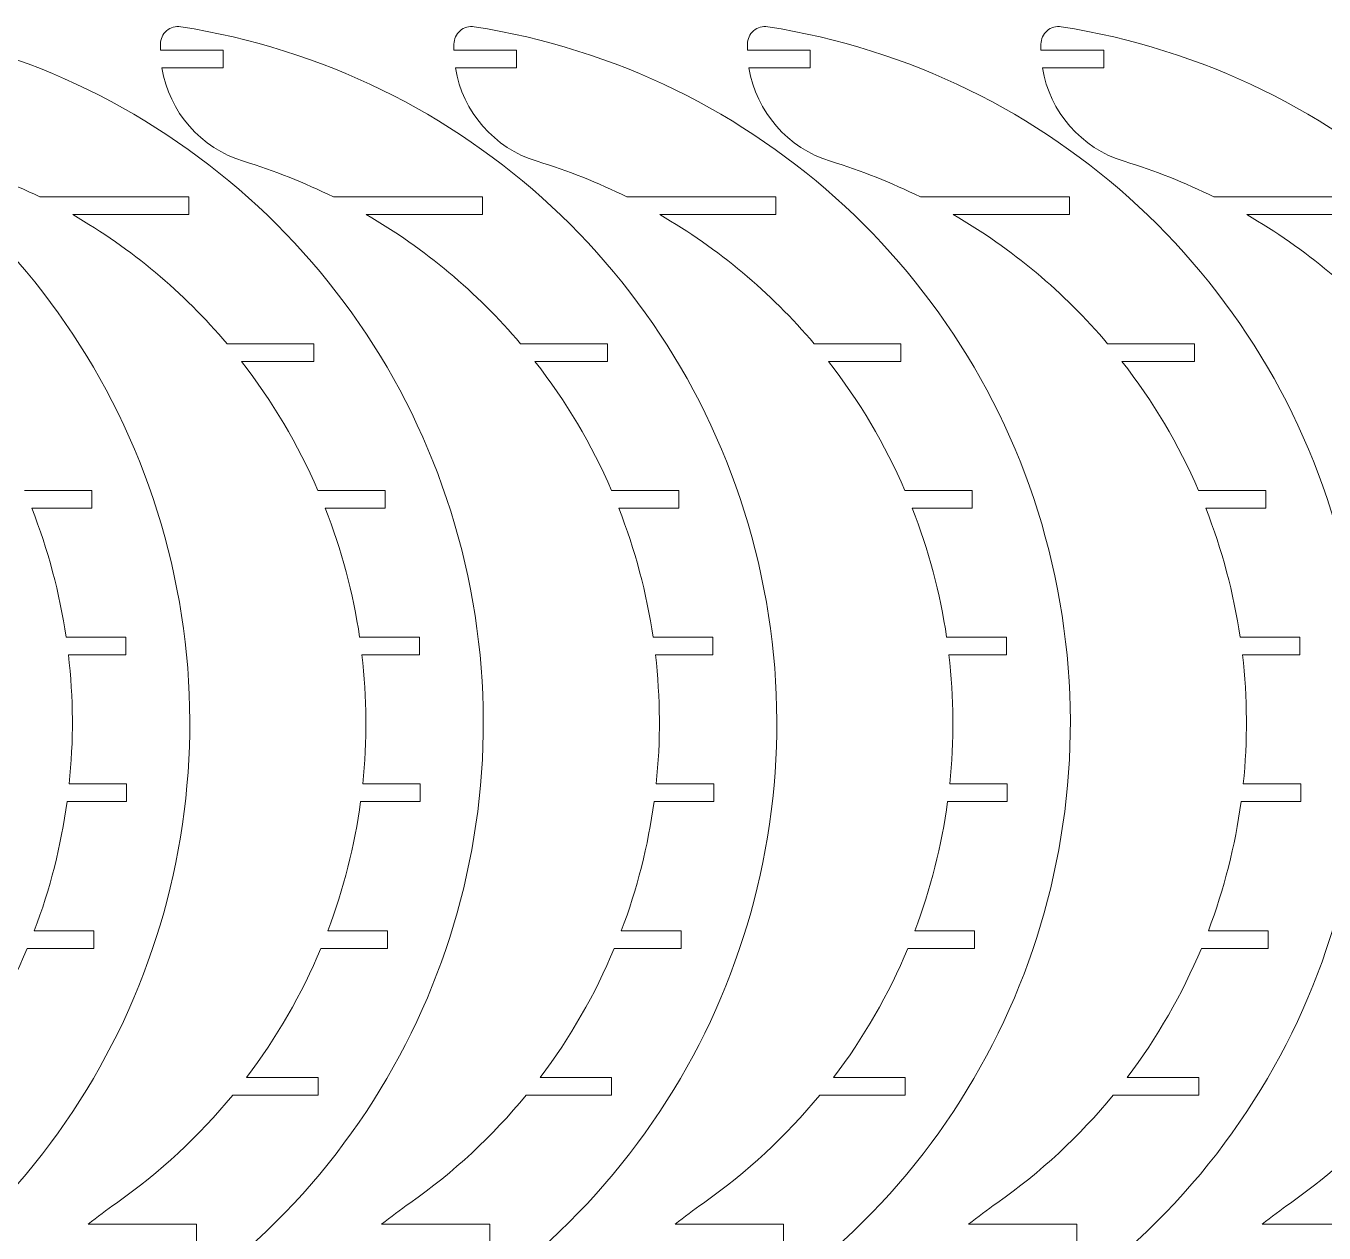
# Model space of a CAD drawing. Header units: millimetres. Extents: x -5830 to -1938, y -580 to 2011.
# Drawn here: x -2599 to -2377.9, y 1805.1 to 2010.7 of the extents above; entities that cross this region are included whole.
import ezdxf

# ---------------------------------------------------------------- set-up
doc = ezdxf.new("R2010")
doc.units = ezdxf.units.MM
doc.header["$MEASUREMENT"] = 0
doc.layers.add('layer 1', color=7, linetype='Continuous')

msp = doc.modelspace()

# ---------------------------------------------------------------- linework, layer by layer
at = {"layer": 'layer 1', "lineweight": 9}
for points in [[(-2622.1389, 1793.802), (-2582.1017, 1821.9402), (-2563.1616, 1871.5712), (-2574.2736, 1919.2289), (-2574.2736, 1919.2289), (-2585.3856, 1966.8867), (-2624.3234, 2003.0228), (-2672.6768, 2010.5516)], [(-2622.1389, 1793.802), (-2582.1017, 1821.9402), (-2563.1616, 1871.5712), (-2574.2736, 1919.2289), (-2574.2736, 1919.2289), (-2585.3856, 1966.8867), (-2624.3234, 2003.0228), (-2672.6768, 2010.5516)], [(-2572.1389, 1793.802), (-2532.1017, 1821.9402), (-2513.1616, 1871.5712), (-2524.2736, 1919.2289), (-2524.2736, 1919.2289), (-2535.3856, 1966.8867), (-2574.3234, 2003.0228), (-2622.6768, 2010.5516)], [(-2572.1389, 1793.802), (-2532.1017, 1821.9402), (-2513.1616, 1871.5712), (-2524.2736, 1919.2289), (-2524.2736, 1919.2289), (-2535.3856, 1966.8867), (-2574.3234, 2003.0228), (-2622.6768, 2010.5516)], [(-2572.6774, 2010.5517), (-2573.5432, 2010.6865), (-2574.4247, 2010.4361), (-2575.0903, 2009.8661), (-2575.0903, 2009.8661), (-2575.7558, 2009.2962), (-2576.1389, 2008.4637), (-2576.1389, 2007.5875)], [(-2572.6774, 2010.5517), (-2573.5432, 2010.6865), (-2574.4247, 2010.4361), (-2575.0903, 2009.8661), (-2575.0903, 2009.8661), (-2575.7558, 2009.2962), (-2576.1389, 2008.4637), (-2576.1389, 2007.5875)], [(-2522.1389, 1793.802), (-2482.1017, 1821.9402), (-2463.1616, 1871.5712), (-2474.2736, 1919.2289), (-2474.2736, 1919.2289), (-2485.3856, 1966.8867), (-2524.3234, 2003.0228), (-2572.6768, 2010.5516)], [(-2522.1389, 1793.802), (-2482.1017, 1821.9402), (-2463.1616, 1871.5712), (-2474.2736, 1919.2289), (-2474.2736, 1919.2289), (-2485.3856, 1966.8867), (-2524.3234, 2003.0228), (-2572.6768, 2010.5516)], [(-2522.6774, 2010.5517), (-2523.5432, 2010.6865), (-2524.4247, 2010.4361), (-2525.0903, 2009.8661), (-2525.0903, 2009.8661), (-2525.7558, 2009.2962), (-2526.1389, 2008.4637), (-2526.1389, 2007.5875)], [(-2522.6774, 2010.5517), (-2523.5432, 2010.6865), (-2524.4247, 2010.4361), (-2525.0903, 2009.8661), (-2525.0903, 2009.8661), (-2525.7558, 2009.2962), (-2526.1389, 2008.4637), (-2526.1389, 2007.5875)], [(-2472.1389, 1793.802), (-2432.1016, 1821.9402), (-2413.1615, 1871.5712), (-2424.2735, 1919.2289), (-2424.2735, 1919.2289), (-2435.3855, 1966.8867), (-2474.3234, 2003.0228), (-2522.6768, 2010.5516)], [(-2472.1389, 1793.802), (-2432.1016, 1821.9402), (-2413.1615, 1871.5712), (-2424.2735, 1919.2289), (-2424.2735, 1919.2289), (-2435.3855, 1966.8867), (-2474.3234, 2003.0228), (-2522.6768, 2010.5516)], [(-2472.6774, 2010.5517), (-2473.5432, 2010.6865), (-2474.4247, 2010.4361), (-2475.0903, 2009.8661), (-2475.0903, 2009.8661), (-2475.7558, 2009.2962), (-2476.1389, 2008.4637), (-2476.1389, 2007.5875)], [(-2472.6774, 2010.5517), (-2473.5432, 2010.6865), (-2474.4247, 2010.4361), (-2475.0903, 2009.8661), (-2475.0903, 2009.8661), (-2475.7558, 2009.2962), (-2476.1389, 2008.4637), (-2476.1389, 2007.5875)], [(-2422.1388, 1793.802), (-2382.1016, 1821.9402), (-2363.1615, 1871.5712), (-2374.2735, 1919.2289), (-2374.2735, 1919.2289), (-2385.3855, 1966.8867), (-2424.3233, 2003.0228), (-2472.6768, 2010.5516)], [(-2422.1388, 1793.802), (-2382.1016, 1821.9402), (-2363.1615, 1871.5712), (-2374.2735, 1919.2289), (-2374.2735, 1919.2289), (-2385.3855, 1966.8867), (-2424.3233, 2003.0228), (-2472.6768, 2010.5516)], [(-2422.6773, 2010.5517), (-2423.5431, 2010.6865), (-2424.4246, 2010.4361), (-2425.0902, 2009.8661), (-2425.0902, 2009.8661), (-2425.7557, 2009.2962), (-2426.1388, 2008.4637), (-2426.1388, 2007.5875)], [(-2422.6773, 2010.5517), (-2423.5431, 2010.6865), (-2424.4246, 2010.4361), (-2425.0902, 2009.8661), (-2425.0902, 2009.8661), (-2425.7557, 2009.2962), (-2426.1388, 2008.4637), (-2426.1388, 2007.5875)], [(-2372.1388, 1793.802), (-2332.1016, 1821.9402), (-2313.1615, 1871.5712), (-2324.2735, 1919.2289), (-2324.2735, 1919.2289), (-2335.3855, 1966.8867), (-2374.3233, 2003.0228), (-2422.6767, 2010.5516)], [(-2372.1388, 1793.802), (-2332.1016, 1821.9402), (-2313.1615, 1871.5712), (-2324.2735, 1919.2289), (-2324.2735, 1919.2289), (-2335.3855, 1966.8867), (-2374.3233, 2003.0228), (-2422.6767, 2010.5516)]]:
    msp.add_open_spline(points, degree=3, knots=[0, 0, 0, 0, 0.33333333, 0.33333333, 0.33333333, 0.33333333, 1, 1, 1, 1], dxfattribs=at)
for points in [[(-2576.1389, 2006.7628), (-2576.1389, 2006.7628), (-2576.1389, 2007.5875), (-2576.1389, 2007.5875)], [(-2576.1389, 2006.7628), (-2576.1389, 2006.7628), (-2576.1389, 2007.5875), (-2576.1389, 2007.5875)], [(-2576.1389, 2006.7628), (-2576.1389, 2006.6924), (-2576.1386, 2006.6221), (-2576.1378, 2006.5517)], [(-2576.1389, 2006.7628), (-2576.1389, 2006.6924), (-2576.1386, 2006.6221), (-2576.1378, 2006.5517)], [(-2565.4542, 2006.5517), (-2565.4542, 2006.5517), (-2576.1378, 2006.5517), (-2576.1378, 2006.5517)], [(-2565.4542, 2006.5517), (-2565.4542, 2006.5517), (-2576.1378, 2006.5517), (-2576.1378, 2006.5517)], [(-2565.4542, 2006.5517), (-2565.4542, 2006.5517), (-2565.4542, 2003.5517), (-2565.4542, 2003.5517)], [(-2565.4542, 2006.5517), (-2565.4542, 2006.5517), (-2565.4542, 2003.5517), (-2565.4542, 2003.5517)], [(-2526.1389, 2006.7628), (-2526.1389, 2006.7628), (-2526.1389, 2007.5875), (-2526.1389, 2007.5875)], [(-2526.1389, 2006.7628), (-2526.1389, 2006.7628), (-2526.1389, 2007.5875), (-2526.1389, 2007.5875)], [(-2526.1389, 2006.7628), (-2526.1389, 2006.6924), (-2526.1386, 2006.6221), (-2526.1378, 2006.5517)], [(-2526.1389, 2006.7628), (-2526.1389, 2006.6924), (-2526.1386, 2006.6221), (-2526.1378, 2006.5517)], [(-2515.4542, 2006.5517), (-2515.4542, 2006.5517), (-2526.1378, 2006.5517), (-2526.1378, 2006.5517)], [(-2515.4542, 2006.5517), (-2515.4542, 2006.5517), (-2526.1378, 2006.5517), (-2526.1378, 2006.5517)], [(-2515.4542, 2006.5517), (-2515.4542, 2006.5517), (-2515.4542, 2003.5517), (-2515.4542, 2003.5517)], [(-2515.4542, 2006.5517), (-2515.4542, 2006.5517), (-2515.4542, 2003.5517), (-2515.4542, 2003.5517)], [(-2476.1389, 2006.7628), (-2476.1389, 2006.7628), (-2476.1389, 2007.5875), (-2476.1389, 2007.5875)], [(-2476.1389, 2006.7628), (-2476.1389, 2006.7628), (-2476.1389, 2007.5875), (-2476.1389, 2007.5875)], [(-2476.1389, 2006.7628), (-2476.1389, 2006.6924), (-2476.1386, 2006.6221), (-2476.1378, 2006.5517)], [(-2476.1389, 2006.7628), (-2476.1389, 2006.6924), (-2476.1386, 2006.6221), (-2476.1378, 2006.5517)], [(-2465.4542, 2006.5517), (-2465.4542, 2006.5517), (-2476.1378, 2006.5517), (-2476.1378, 2006.5517)], [(-2465.4542, 2006.5517), (-2465.4542, 2006.5517), (-2476.1378, 2006.5517), (-2476.1378, 2006.5517)], [(-2465.4542, 2006.5517), (-2465.4542, 2006.5517), (-2465.4542, 2003.5517), (-2465.4542, 2003.5517)], [(-2465.4542, 2006.5517), (-2465.4542, 2006.5517), (-2465.4542, 2003.5517), (-2465.4542, 2003.5517)], [(-2426.1388, 2006.7628), (-2426.1388, 2006.7628), (-2426.1388, 2007.5875), (-2426.1388, 2007.5875)], [(-2426.1388, 2006.7628), (-2426.1388, 2006.7628), (-2426.1388, 2007.5875), (-2426.1388, 2007.5875)], [(-2426.1388, 2006.7628), (-2426.1388, 2006.6924), (-2426.1385, 2006.6221), (-2426.1377, 2006.5517)], [(-2426.1388, 2006.7628), (-2426.1388, 2006.6924), (-2426.1385, 2006.6221), (-2426.1377, 2006.5517)], [(-2415.4541, 2006.5517), (-2415.4541, 2006.5517), (-2426.1377, 2006.5517), (-2426.1377, 2006.5517)], [(-2415.4541, 2006.5517), (-2415.4541, 2006.5517), (-2426.1377, 2006.5517), (-2426.1377, 2006.5517)], [(-2415.4541, 2006.5517), (-2415.4541, 2006.5517), (-2415.4541, 2003.5517), (-2415.4541, 2003.5517)], [(-2415.4541, 2006.5517), (-2415.4541, 2006.5517), (-2415.4541, 2003.5517), (-2415.4541, 2003.5517)], [(-2575.8795, 2003.5517), (-2574.6558, 1996.0288), (-2569.2627, 1989.8554), (-2561.9723, 1987.6324)], [(-2565.4542, 2003.5517), (-2565.4542, 2003.5517), (-2575.8795, 2003.5517), (-2575.8795, 2003.5517)], [(-2575.8795, 2003.5517), (-2574.6558, 1996.0288), (-2569.2627, 1989.8554), (-2561.9723, 1987.6324)], [(-2565.4542, 2003.5517), (-2565.4542, 2003.5517), (-2575.8795, 2003.5517), (-2575.8795, 2003.5517)], [(-2525.8795, 2003.5517), (-2524.6558, 1996.0288), (-2519.2627, 1989.8554), (-2511.9723, 1987.6324)], [(-2515.4542, 2003.5517), (-2515.4542, 2003.5517), (-2525.8795, 2003.5517), (-2525.8795, 2003.5517)], [(-2525.8795, 2003.5517), (-2524.6558, 1996.0288), (-2519.2627, 1989.8554), (-2511.9723, 1987.6324)], [(-2515.4542, 2003.5517), (-2515.4542, 2003.5517), (-2525.8795, 2003.5517), (-2525.8795, 2003.5517)], [(-2475.8795, 2003.5517), (-2474.6558, 1996.0288), (-2469.2627, 1989.8554), (-2461.9722, 1987.6324)], [(-2465.4542, 2003.5517), (-2465.4542, 2003.5517), (-2475.8795, 2003.5517), (-2475.8795, 2003.5517)], [(-2475.8795, 2003.5517), (-2474.6558, 1996.0288), (-2469.2627, 1989.8554), (-2461.9722, 1987.6324)], [(-2465.4542, 2003.5517), (-2465.4542, 2003.5517), (-2475.8795, 2003.5517), (-2475.8795, 2003.5517)], [(-2425.8794, 2003.5517), (-2424.6557, 1996.0288), (-2419.2626, 1989.8554), (-2411.9722, 1987.6324)], [(-2415.4541, 2003.5517), (-2415.4541, 2003.5517), (-2425.8794, 2003.5517), (-2425.8794, 2003.5517)], [(-2425.8794, 2003.5517), (-2424.6557, 1996.0288), (-2419.2626, 1989.8554), (-2411.9722, 1987.6324)], [(-2415.4541, 2003.5517), (-2415.4541, 2003.5517), (-2425.8794, 2003.5517), (-2425.8794, 2003.5517)], [(-2596.6758, 1981.5517), (-2601.5989, 1983.9955), (-2606.715, 1986.0293), (-2611.9723, 1987.6324)], [(-2596.6758, 1981.5517), (-2601.5989, 1983.9955), (-2606.715, 1986.0293), (-2611.9723, 1987.6324)], [(-2546.6758, 1981.5517), (-2551.5989, 1983.9955), (-2556.715, 1986.0293), (-2561.9723, 1987.6324)], [(-2546.6758, 1981.5517), (-2551.5989, 1983.9955), (-2556.715, 1986.0293), (-2561.9723, 1987.6324)], [(-2496.6758, 1981.5517), (-2501.5989, 1983.9955), (-2506.715, 1986.0293), (-2511.9723, 1987.6324)], [(-2496.6758, 1981.5517), (-2501.5989, 1983.9955), (-2506.715, 1986.0293), (-2511.9723, 1987.6324)], [(-2446.6757, 1981.5517), (-2451.5988, 1983.9955), (-2456.7149, 1986.0293), (-2461.9722, 1987.6324)], [(-2446.6757, 1981.5517), (-2451.5988, 1983.9955), (-2456.7149, 1986.0293), (-2461.9722, 1987.6324)], [(-2396.6757, 1981.5517), (-2401.5988, 1983.9955), (-2406.7149, 1986.0293), (-2411.9722, 1987.6324)], [(-2396.6757, 1981.5517), (-2401.5988, 1983.9955), (-2406.7149, 1986.0293), (-2411.9722, 1987.6324)], [(-2571.283, 1981.5517), (-2571.283, 1981.5517), (-2596.6758, 1981.5517), (-2596.6758, 1981.5517)], [(-2571.283, 1981.5517), (-2571.283, 1981.5517), (-2596.6758, 1981.5517), (-2596.6758, 1981.5517)], [(-2571.283, 1981.5517), (-2571.283, 1981.5517), (-2571.283, 1978.5517), (-2571.283, 1978.5517)], [(-2571.283, 1981.5517), (-2571.283, 1981.5517), (-2571.283, 1978.5517), (-2571.283, 1978.5517)], [(-2521.283, 1981.5517), (-2521.283, 1981.5517), (-2546.6758, 1981.5517), (-2546.6758, 1981.5517)], [(-2521.283, 1981.5517), (-2521.283, 1981.5517), (-2546.6758, 1981.5517), (-2546.6758, 1981.5517)], [(-2521.283, 1981.5517), (-2521.283, 1981.5517), (-2521.283, 1978.5517), (-2521.283, 1978.5517)], [(-2521.283, 1981.5517), (-2521.283, 1981.5517), (-2521.283, 1978.5517), (-2521.283, 1978.5517)], [(-2471.283, 1981.5517), (-2471.283, 1981.5517), (-2496.6758, 1981.5517), (-2496.6758, 1981.5517)], [(-2471.283, 1981.5517), (-2471.283, 1981.5517), (-2496.6758, 1981.5517), (-2496.6758, 1981.5517)], [(-2471.283, 1981.5517), (-2471.283, 1981.5517), (-2471.283, 1978.5517), (-2471.283, 1978.5517)], [(-2471.283, 1981.5517), (-2471.283, 1981.5517), (-2471.283, 1978.5517), (-2471.283, 1978.5517)], [(-2421.2829, 1981.5517), (-2421.2829, 1981.5517), (-2446.6757, 1981.5517), (-2446.6757, 1981.5517)], [(-2421.2829, 1981.5517), (-2421.2829, 1981.5517), (-2446.6757, 1981.5517), (-2446.6757, 1981.5517)], [(-2421.2829, 1981.5517), (-2421.2829, 1981.5517), (-2421.2829, 1978.5517), (-2421.2829, 1978.5517)], [(-2421.2829, 1981.5517), (-2421.2829, 1981.5517), (-2421.2829, 1978.5517), (-2421.2829, 1978.5517)], [(-2371.2829, 1981.5517), (-2371.2829, 1981.5517), (-2396.6757, 1981.5517), (-2396.6757, 1981.5517)], [(-2371.2829, 1981.5517), (-2371.2829, 1981.5517), (-2396.6757, 1981.5517), (-2396.6757, 1981.5517)], [(-2564.781, 1956.5517), (-2572.2169, 1965.3449), (-2581.1157, 1972.7877), (-2591.085, 1978.5517)], [(-2571.283, 1978.5517), (-2571.283, 1978.5517), (-2591.085, 1978.5517), (-2591.085, 1978.5517)], [(-2564.781, 1956.5517), (-2572.2169, 1965.3449), (-2581.1157, 1972.7877), (-2591.085, 1978.5517)], [(-2571.283, 1978.5517), (-2571.283, 1978.5517), (-2591.085, 1978.5517), (-2591.085, 1978.5517)], [(-2514.781, 1956.5517), (-2522.2169, 1965.3449), (-2531.1157, 1972.7877), (-2541.085, 1978.5517)], [(-2521.283, 1978.5517), (-2521.283, 1978.5517), (-2541.085, 1978.5517), (-2541.085, 1978.5517)], [(-2514.781, 1956.5517), (-2522.2169, 1965.3449), (-2531.1157, 1972.7877), (-2541.085, 1978.5517)], [(-2521.283, 1978.5517), (-2521.283, 1978.5517), (-2541.085, 1978.5517), (-2541.085, 1978.5517)], [(-2464.781, 1956.5517), (-2472.2169, 1965.3449), (-2481.1157, 1972.7877), (-2491.085, 1978.5517)], [(-2471.283, 1978.5517), (-2471.283, 1978.5517), (-2491.085, 1978.5517), (-2491.085, 1978.5517)], [(-2464.781, 1956.5517), (-2472.2169, 1965.3449), (-2481.1157, 1972.7877), (-2491.085, 1978.5517)], [(-2471.283, 1978.5517), (-2471.283, 1978.5517), (-2491.085, 1978.5517), (-2491.085, 1978.5517)], [(-2414.7809, 1956.5517), (-2422.2168, 1965.3449), (-2431.1156, 1972.7877), (-2441.0849, 1978.5517)], [(-2421.2829, 1978.5517), (-2421.2829, 1978.5517), (-2441.0849, 1978.5517), (-2441.0849, 1978.5517)], [(-2414.7809, 1956.5517), (-2422.2168, 1965.3449), (-2431.1156, 1972.7877), (-2441.0849, 1978.5517)], [(-2421.2829, 1978.5517), (-2421.2829, 1978.5517), (-2441.0849, 1978.5517), (-2441.0849, 1978.5517)], [(-2364.7809, 1956.5517), (-2372.2168, 1965.3449), (-2381.1156, 1972.7877), (-2391.0849, 1978.5517)], [(-2371.2829, 1978.5517), (-2371.2829, 1978.5517), (-2391.0849, 1978.5517), (-2391.0849, 1978.5517)], [(-2364.7809, 1956.5517), (-2372.2168, 1965.3449), (-2381.1156, 1972.7877), (-2391.0849, 1978.5517)], [(-2371.2829, 1978.5517), (-2371.2829, 1978.5517), (-2391.0849, 1978.5517), (-2391.0849, 1978.5517)], [(-2549.9928, 1956.5517), (-2549.9928, 1956.5517), (-2564.781, 1956.5517), (-2564.781, 1956.5517)], [(-2549.9928, 1956.5517), (-2549.9928, 1956.5517), (-2564.781, 1956.5517), (-2564.781, 1956.5517)], [(-2549.9928, 1956.5517), (-2549.9928, 1956.5517), (-2549.9928, 1953.5517), (-2549.9928, 1953.5517)], [(-2549.9928, 1956.5517), (-2549.9928, 1956.5517), (-2549.9928, 1953.5517), (-2549.9928, 1953.5517)], [(-2499.9928, 1956.5517), (-2499.9928, 1956.5517), (-2514.781, 1956.5517), (-2514.781, 1956.5517)], [(-2499.9928, 1956.5517), (-2499.9928, 1956.5517), (-2514.781, 1956.5517), (-2514.781, 1956.5517)], [(-2499.9928, 1956.5517), (-2499.9928, 1956.5517), (-2499.9928, 1953.5517), (-2499.9928, 1953.5517)], [(-2499.9928, 1956.5517), (-2499.9928, 1956.5517), (-2499.9928, 1953.5517), (-2499.9928, 1953.5517)], [(-2449.9927, 1956.5517), (-2449.9927, 1956.5517), (-2464.781, 1956.5517), (-2464.781, 1956.5517)], [(-2449.9927, 1956.5517), (-2449.9927, 1956.5517), (-2464.781, 1956.5517), (-2464.781, 1956.5517)], [(-2449.9927, 1956.5517), (-2449.9927, 1956.5517), (-2449.9927, 1953.5517), (-2449.9927, 1953.5517)], [(-2449.9927, 1956.5517), (-2449.9927, 1956.5517), (-2449.9927, 1953.5517), (-2449.9927, 1953.5517)], [(-2399.9927, 1956.5517), (-2399.9927, 1956.5517), (-2414.7809, 1956.5517), (-2414.7809, 1956.5517)], [(-2399.9927, 1956.5517), (-2399.9927, 1956.5517), (-2414.7809, 1956.5517), (-2414.7809, 1956.5517)], [(-2399.9927, 1956.5517), (-2399.9927, 1956.5517), (-2399.9927, 1953.5517), (-2399.9927, 1953.5517)], [(-2399.9927, 1956.5517), (-2399.9927, 1956.5517), (-2399.9927, 1953.5517), (-2399.9927, 1953.5517)], [(-2549.3016, 1931.5517), (-2552.6888, 1939.413), (-2557.0715, 1946.8068), (-2562.342, 1953.5517)], [(-2549.9928, 1953.5517), (-2549.9928, 1953.5517), (-2562.342, 1953.5517), (-2562.342, 1953.5517)], [(-2549.3016, 1931.5517), (-2552.6888, 1939.413), (-2557.0715, 1946.8068), (-2562.342, 1953.5517)], [(-2549.9928, 1953.5517), (-2549.9928, 1953.5517), (-2562.342, 1953.5517), (-2562.342, 1953.5517)], [(-2499.3016, 1931.5517), (-2502.6888, 1939.413), (-2507.0715, 1946.8068), (-2512.342, 1953.5517)], [(-2499.9928, 1953.5517), (-2499.9928, 1953.5517), (-2512.342, 1953.5517), (-2512.342, 1953.5517)], [(-2499.3016, 1931.5517), (-2502.6888, 1939.413), (-2507.0715, 1946.8068), (-2512.342, 1953.5517)], [(-2499.9928, 1953.5517), (-2499.9928, 1953.5517), (-2512.342, 1953.5517), (-2512.342, 1953.5517)], [(-2449.3015, 1931.5517), (-2452.6887, 1939.413), (-2457.0714, 1946.8068), (-2462.3419, 1953.5517)], [(-2449.9927, 1953.5517), (-2449.9927, 1953.5517), (-2462.3419, 1953.5517), (-2462.3419, 1953.5517)], [(-2449.3015, 1931.5517), (-2452.6887, 1939.413), (-2457.0714, 1946.8068), (-2462.3419, 1953.5517)], [(-2449.9927, 1953.5517), (-2449.9927, 1953.5517), (-2462.3419, 1953.5517), (-2462.3419, 1953.5517)], [(-2399.3015, 1931.5517), (-2402.6887, 1939.413), (-2407.0714, 1946.8068), (-2412.3419, 1953.5517)], [(-2399.9927, 1953.5517), (-2399.9927, 1953.5517), (-2412.3419, 1953.5517), (-2412.3419, 1953.5517)], [(-2399.3015, 1931.5517), (-2402.6887, 1939.413), (-2407.0714, 1946.8068), (-2412.3419, 1953.5517)], [(-2399.9927, 1953.5517), (-2399.9927, 1953.5517), (-2412.3419, 1953.5517), (-2412.3419, 1953.5517)], [(-2587.8512, 1931.5517), (-2587.8512, 1931.5517), (-2599.3016, 1931.5517), (-2599.3016, 1931.5517)], [(-2587.8512, 1931.5517), (-2587.8512, 1931.5517), (-2599.3016, 1931.5517), (-2599.3016, 1931.5517)], [(-2587.8512, 1931.5517), (-2587.8512, 1931.5517), (-2587.8512, 1928.5517), (-2587.8512, 1928.5517)], [(-2587.8512, 1931.5517), (-2587.8512, 1931.5517), (-2587.8512, 1928.5517), (-2587.8512, 1928.5517)], [(-2537.8512, 1931.5517), (-2537.8512, 1931.5517), (-2549.3016, 1931.5517), (-2549.3016, 1931.5517)], [(-2537.8512, 1931.5517), (-2537.8512, 1931.5517), (-2549.3016, 1931.5517), (-2549.3016, 1931.5517)], [(-2537.8512, 1931.5517), (-2537.8512, 1931.5517), (-2537.8512, 1928.5517), (-2537.8512, 1928.5517)], [(-2537.8512, 1931.5517), (-2537.8512, 1931.5517), (-2537.8512, 1928.5517), (-2537.8512, 1928.5517)], [(-2487.8512, 1931.5517), (-2487.8512, 1931.5517), (-2499.3016, 1931.5517), (-2499.3016, 1931.5517)], [(-2487.8512, 1931.5517), (-2487.8512, 1931.5517), (-2499.3016, 1931.5517), (-2499.3016, 1931.5517)], [(-2487.8512, 1931.5517), (-2487.8512, 1931.5517), (-2487.8512, 1928.5517), (-2487.8512, 1928.5517)], [(-2487.8512, 1931.5517), (-2487.8512, 1931.5517), (-2487.8512, 1928.5517), (-2487.8512, 1928.5517)], [(-2437.8511, 1931.5517), (-2437.8511, 1931.5517), (-2449.3015, 1931.5517), (-2449.3015, 1931.5517)], [(-2437.8511, 1931.5517), (-2437.8511, 1931.5517), (-2449.3015, 1931.5517), (-2449.3015, 1931.5517)], [(-2437.8511, 1931.5517), (-2437.8511, 1931.5517), (-2437.8511, 1928.5517), (-2437.8511, 1928.5517)], [(-2437.8511, 1931.5517), (-2437.8511, 1931.5517), (-2437.8511, 1928.5517), (-2437.8511, 1928.5517)], [(-2387.8511, 1931.5517), (-2387.8511, 1931.5517), (-2399.3015, 1931.5517), (-2399.3015, 1931.5517)], [(-2387.8511, 1931.5517), (-2387.8511, 1931.5517), (-2399.3015, 1931.5517), (-2399.3015, 1931.5517)], [(-2387.8511, 1931.5517), (-2387.8511, 1931.5517), (-2387.8511, 1928.5517), (-2387.8511, 1928.5517)], [(-2387.8511, 1931.5517), (-2387.8511, 1931.5517), (-2387.8511, 1928.5517), (-2387.8511, 1928.5517)], [(-2592.2063, 1906.5517), (-2593.3157, 1914.0842), (-2595.2818, 1921.4654), (-2598.0662, 1928.5517)], [(-2587.8512, 1928.5517), (-2587.8512, 1928.5517), (-2598.0662, 1928.5517), (-2598.0662, 1928.5517)], [(-2592.2063, 1906.5517), (-2593.3157, 1914.0842), (-2595.2818, 1921.4654), (-2598.0662, 1928.5517)], [(-2587.8512, 1928.5517), (-2587.8512, 1928.5517), (-2598.0662, 1928.5517), (-2598.0662, 1928.5517)], [(-2542.2063, 1906.5517), (-2543.3157, 1914.0842), (-2545.2818, 1921.4654), (-2548.0662, 1928.5517)], [(-2537.8512, 1928.5517), (-2537.8512, 1928.5517), (-2548.0662, 1928.5517), (-2548.0662, 1928.5517)], [(-2542.2063, 1906.5517), (-2543.3157, 1914.0842), (-2545.2818, 1921.4654), (-2548.0662, 1928.5517)], [(-2537.8512, 1928.5517), (-2537.8512, 1928.5517), (-2548.0662, 1928.5517), (-2548.0662, 1928.5517)], [(-2492.2063, 1906.5517), (-2493.3157, 1914.0842), (-2495.2818, 1921.4654), (-2498.0662, 1928.5517)], [(-2487.8512, 1928.5517), (-2487.8512, 1928.5517), (-2498.0662, 1928.5517), (-2498.0662, 1928.5517)], [(-2492.2063, 1906.5517), (-2493.3157, 1914.0842), (-2495.2818, 1921.4654), (-2498.0662, 1928.5517)], [(-2487.8512, 1928.5517), (-2487.8512, 1928.5517), (-2498.0662, 1928.5517), (-2498.0662, 1928.5517)], [(-2442.2062, 1906.5517), (-2443.3156, 1914.0842), (-2445.2817, 1921.4654), (-2448.0661, 1928.5517)], [(-2437.8511, 1928.5517), (-2437.8511, 1928.5517), (-2448.0661, 1928.5517), (-2448.0661, 1928.5517)], [(-2442.2062, 1906.5517), (-2443.3156, 1914.0842), (-2445.2817, 1921.4654), (-2448.0661, 1928.5517)], [(-2437.8511, 1928.5517), (-2437.8511, 1928.5517), (-2448.0661, 1928.5517), (-2448.0661, 1928.5517)], [(-2392.2062, 1906.5517), (-2393.3156, 1914.0842), (-2395.2817, 1921.4654), (-2398.0661, 1928.5517)], [(-2387.8511, 1928.5517), (-2387.8511, 1928.5517), (-2398.0661, 1928.5517), (-2398.0661, 1928.5517)], [(-2392.2062, 1906.5517), (-2393.3156, 1914.0842), (-2395.2817, 1921.4654), (-2398.0661, 1928.5517)], [(-2387.8511, 1928.5517), (-2387.8511, 1928.5517), (-2398.0661, 1928.5517), (-2398.0661, 1928.5517)], [(-2582.0269, 1906.5517), (-2582.0269, 1906.5517), (-2592.2063, 1906.5517), (-2592.2063, 1906.5517)], [(-2582.0269, 1906.5517), (-2582.0269, 1906.5517), (-2592.2063, 1906.5517), (-2592.2063, 1906.5517)], [(-2582.0269, 1906.5517), (-2582.0269, 1906.5517), (-2582.0269, 1903.5517), (-2582.0269, 1903.5517)], [(-2582.0269, 1906.5517), (-2582.0269, 1906.5517), (-2582.0269, 1903.5517), (-2582.0269, 1903.5517)], [(-2532.0269, 1906.5517), (-2532.0269, 1906.5517), (-2542.2063, 1906.5517), (-2542.2063, 1906.5517)], [(-2532.0269, 1906.5517), (-2532.0269, 1906.5517), (-2542.2063, 1906.5517), (-2542.2063, 1906.5517)], [(-2532.0269, 1906.5517), (-2532.0269, 1906.5517), (-2532.0269, 1903.5517), (-2532.0269, 1903.5517)], [(-2532.0269, 1906.5517), (-2532.0269, 1906.5517), (-2532.0269, 1903.5517), (-2532.0269, 1903.5517)], [(-2482.0269, 1906.5517), (-2482.0269, 1906.5517), (-2492.2063, 1906.5517), (-2492.2063, 1906.5517)], [(-2482.0269, 1906.5517), (-2482.0269, 1906.5517), (-2492.2063, 1906.5517), (-2492.2063, 1906.5517)], [(-2482.0269, 1906.5517), (-2482.0269, 1906.5517), (-2482.0269, 1903.5517), (-2482.0269, 1903.5517)], [(-2482.0269, 1906.5517), (-2482.0269, 1906.5517), (-2482.0269, 1903.5517), (-2482.0269, 1903.5517)], [(-2432.0268, 1906.5517), (-2432.0268, 1906.5517), (-2442.2062, 1906.5517), (-2442.2062, 1906.5517)], [(-2432.0268, 1906.5517), (-2432.0268, 1906.5517), (-2442.2062, 1906.5517), (-2442.2062, 1906.5517)], [(-2432.0268, 1906.5517), (-2432.0268, 1906.5517), (-2432.0268, 1903.5517), (-2432.0268, 1903.5517)], [(-2432.0268, 1906.5517), (-2432.0268, 1906.5517), (-2432.0268, 1903.5517), (-2432.0268, 1903.5517)], [(-2382.0268, 1906.5517), (-2382.0268, 1906.5517), (-2392.2062, 1906.5517), (-2392.2062, 1906.5517)], [(-2382.0268, 1906.5517), (-2382.0268, 1906.5517), (-2392.2062, 1906.5517), (-2392.2062, 1906.5517)], [(-2382.0268, 1906.5517), (-2382.0268, 1906.5517), (-2382.0268, 1903.5517), (-2382.0268, 1903.5517)], [(-2382.0268, 1906.5517), (-2382.0268, 1906.5517), (-2382.0268, 1903.5517), (-2382.0268, 1903.5517)], [(-2582.0269, 1903.5517), (-2582.0269, 1903.5517), (-2591.8107, 1903.5517), (-2591.8107, 1903.5517)], [(-2582.0269, 1903.5517), (-2582.0269, 1903.5517), (-2591.8107, 1903.5517), (-2591.8107, 1903.5517)], [(-2591.6842, 1881.5517), (-2590.9171, 1888.8672), (-2590.9595, 1896.245), (-2591.8106, 1903.5512)], [(-2591.6842, 1881.5517), (-2590.9171, 1888.8672), (-2590.9595, 1896.245), (-2591.8106, 1903.5512)], [(-2532.0269, 1903.5517), (-2532.0269, 1903.5517), (-2541.8107, 1903.5517), (-2541.8107, 1903.5517)], [(-2532.0269, 1903.5517), (-2532.0269, 1903.5517), (-2541.8107, 1903.5517), (-2541.8107, 1903.5517)], [(-2541.6842, 1881.5517), (-2540.9171, 1888.8672), (-2540.9595, 1896.245), (-2541.8106, 1903.5512)], [(-2541.6842, 1881.5517), (-2540.9171, 1888.8672), (-2540.9595, 1896.245), (-2541.8106, 1903.5512)], [(-2482.0269, 1903.5517), (-2482.0269, 1903.5517), (-2491.8107, 1903.5517), (-2491.8107, 1903.5517)], [(-2482.0269, 1903.5517), (-2482.0269, 1903.5517), (-2491.8107, 1903.5517), (-2491.8107, 1903.5517)], [(-2491.6842, 1881.5517), (-2490.9171, 1888.8672), (-2490.9595, 1896.245), (-2491.8106, 1903.5512)], [(-2491.6842, 1881.5517), (-2490.9171, 1888.8672), (-2490.9595, 1896.245), (-2491.8106, 1903.5512)], [(-2432.0268, 1903.5517), (-2432.0268, 1903.5517), (-2441.8106, 1903.5517), (-2441.8106, 1903.5517)], [(-2432.0268, 1903.5517), (-2432.0268, 1903.5517), (-2441.8106, 1903.5517), (-2441.8106, 1903.5517)], [(-2441.6841, 1881.5517), (-2440.917, 1888.8672), (-2440.9594, 1896.245), (-2441.8105, 1903.5512)], [(-2441.6841, 1881.5517), (-2440.917, 1888.8672), (-2440.9594, 1896.245), (-2441.8105, 1903.5512)], [(-2382.0268, 1903.5517), (-2382.0268, 1903.5517), (-2391.8106, 1903.5517), (-2391.8106, 1903.5517)], [(-2382.0268, 1903.5517), (-2382.0268, 1903.5517), (-2391.8106, 1903.5517), (-2391.8106, 1903.5517)], [(-2391.6841, 1881.5517), (-2390.917, 1888.8672), (-2390.9594, 1896.245), (-2391.8105, 1903.5512)], [(-2391.6841, 1881.5517), (-2390.917, 1888.8672), (-2390.9594, 1896.245), (-2391.8105, 1903.5512)], [(-2581.8927, 1881.5517), (-2581.8927, 1881.5517), (-2591.6842, 1881.5517), (-2591.6842, 1881.5517)], [(-2581.8927, 1881.5517), (-2581.8927, 1881.5517), (-2591.6842, 1881.5517), (-2591.6842, 1881.5517)], [(-2581.8927, 1878.5517), (-2581.8927, 1878.5517), (-2581.8927, 1881.5517), (-2581.8927, 1881.5517)], [(-2581.8927, 1878.5517), (-2581.8927, 1878.5517), (-2581.8927, 1881.5517), (-2581.8927, 1881.5517)], [(-2531.8927, 1881.5517), (-2531.8927, 1881.5517), (-2541.6842, 1881.5517), (-2541.6842, 1881.5517)], [(-2531.8927, 1881.5517), (-2531.8927, 1881.5517), (-2541.6842, 1881.5517), (-2541.6842, 1881.5517)], [(-2531.8927, 1878.5517), (-2531.8927, 1878.5517), (-2531.8927, 1881.5517), (-2531.8927, 1881.5517)], [(-2531.8927, 1878.5517), (-2531.8927, 1878.5517), (-2531.8927, 1881.5517), (-2531.8927, 1881.5517)], [(-2481.8927, 1881.5517), (-2481.8927, 1881.5517), (-2491.6842, 1881.5517), (-2491.6842, 1881.5517)], [(-2481.8927, 1881.5517), (-2481.8927, 1881.5517), (-2491.6842, 1881.5517), (-2491.6842, 1881.5517)], [(-2481.8927, 1878.5517), (-2481.8927, 1878.5517), (-2481.8927, 1881.5517), (-2481.8927, 1881.5517)], [(-2481.8927, 1878.5517), (-2481.8927, 1878.5517), (-2481.8927, 1881.5517), (-2481.8927, 1881.5517)], [(-2431.8926, 1881.5517), (-2431.8926, 1881.5517), (-2441.6841, 1881.5517), (-2441.6841, 1881.5517)], [(-2431.8926, 1881.5517), (-2431.8926, 1881.5517), (-2441.6841, 1881.5517), (-2441.6841, 1881.5517)], [(-2431.8926, 1878.5517), (-2431.8926, 1878.5517), (-2431.8926, 1881.5517), (-2431.8926, 1881.5517)], [(-2431.8926, 1878.5517), (-2431.8926, 1878.5517), (-2431.8926, 1881.5517), (-2431.8926, 1881.5517)], [(-2381.8926, 1881.5517), (-2381.8926, 1881.5517), (-2391.6841, 1881.5517), (-2391.6841, 1881.5517)], [(-2381.8926, 1881.5517), (-2381.8926, 1881.5517), (-2391.6841, 1881.5517), (-2391.6841, 1881.5517)], [(-2381.8926, 1878.5517), (-2381.8926, 1878.5517), (-2381.8926, 1881.5517), (-2381.8926, 1881.5517)], [(-2381.8926, 1878.5517), (-2381.8926, 1878.5517), (-2381.8926, 1881.5517), (-2381.8926, 1881.5517)], [(-2597.6252, 1856.5517), (-2594.9362, 1863.6495), (-2593.0639, 1871.0304), (-2592.0447, 1878.5517)], [(-2597.6252, 1856.5517), (-2594.9362, 1863.6495), (-2593.0639, 1871.0304), (-2592.0447, 1878.5517)], [(-2581.8927, 1878.5517), (-2581.8927, 1878.5517), (-2592.0447, 1878.5517), (-2592.0447, 1878.5517)], [(-2581.8927, 1878.5517), (-2581.8927, 1878.5517), (-2592.0447, 1878.5517), (-2592.0447, 1878.5517)], [(-2547.6252, 1856.5517), (-2544.9362, 1863.6495), (-2543.0639, 1871.0304), (-2542.0447, 1878.5517)], [(-2547.6252, 1856.5517), (-2544.9362, 1863.6495), (-2543.0639, 1871.0304), (-2542.0447, 1878.5517)], [(-2531.8927, 1878.5517), (-2531.8927, 1878.5517), (-2542.0447, 1878.5517), (-2542.0447, 1878.5517)], [(-2531.8927, 1878.5517), (-2531.8927, 1878.5517), (-2542.0447, 1878.5517), (-2542.0447, 1878.5517)], [(-2497.6252, 1856.5517), (-2494.9362, 1863.6495), (-2493.0639, 1871.0304), (-2492.0447, 1878.5517)], [(-2497.6252, 1856.5517), (-2494.9362, 1863.6495), (-2493.0639, 1871.0304), (-2492.0447, 1878.5517)], [(-2481.8927, 1878.5517), (-2481.8927, 1878.5517), (-2492.0447, 1878.5517), (-2492.0447, 1878.5517)], [(-2481.8927, 1878.5517), (-2481.8927, 1878.5517), (-2492.0447, 1878.5517), (-2492.0447, 1878.5517)], [(-2447.6251, 1856.5517), (-2444.9361, 1863.6495), (-2443.0638, 1871.0304), (-2442.0446, 1878.5517)], [(-2447.6251, 1856.5517), (-2444.9361, 1863.6495), (-2443.0638, 1871.0304), (-2442.0446, 1878.5517)], [(-2431.8926, 1878.5517), (-2431.8926, 1878.5517), (-2442.0446, 1878.5517), (-2442.0446, 1878.5517)], [(-2431.8926, 1878.5517), (-2431.8926, 1878.5517), (-2442.0446, 1878.5517), (-2442.0446, 1878.5517)], [(-2397.6251, 1856.5517), (-2394.9361, 1863.6495), (-2393.0638, 1871.0304), (-2392.0446, 1878.5517)], [(-2397.6251, 1856.5517), (-2394.9361, 1863.6495), (-2393.0638, 1871.0304), (-2392.0446, 1878.5517)], [(-2381.8926, 1878.5517), (-2381.8926, 1878.5517), (-2392.0446, 1878.5517), (-2392.0446, 1878.5517)], [(-2381.8926, 1878.5517), (-2381.8926, 1878.5517), (-2392.0446, 1878.5517), (-2392.0446, 1878.5517)], [(-2587.4585, 1856.5517), (-2587.4585, 1856.5517), (-2597.6252, 1856.5517), (-2597.6252, 1856.5517)], [(-2587.4585, 1856.5517), (-2587.4585, 1856.5517), (-2597.6252, 1856.5517), (-2597.6252, 1856.5517)], [(-2587.4585, 1853.5517), (-2587.4585, 1853.5517), (-2587.4585, 1856.5517), (-2587.4585, 1856.5517)], [(-2587.4585, 1853.5517), (-2587.4585, 1853.5517), (-2587.4585, 1856.5517), (-2587.4585, 1856.5517)], [(-2537.4585, 1856.5517), (-2537.4585, 1856.5517), (-2547.6252, 1856.5517), (-2547.6252, 1856.5517)], [(-2537.4585, 1856.5517), (-2537.4585, 1856.5517), (-2547.6252, 1856.5517), (-2547.6252, 1856.5517)], [(-2537.4585, 1853.5517), (-2537.4585, 1853.5517), (-2537.4585, 1856.5517), (-2537.4585, 1856.5517)], [(-2537.4585, 1853.5517), (-2537.4585, 1853.5517), (-2537.4585, 1856.5517), (-2537.4585, 1856.5517)], [(-2487.4585, 1856.5517), (-2487.4585, 1856.5517), (-2497.6252, 1856.5517), (-2497.6252, 1856.5517)], [(-2487.4585, 1856.5517), (-2487.4585, 1856.5517), (-2497.6252, 1856.5517), (-2497.6252, 1856.5517)], [(-2487.4585, 1853.5517), (-2487.4585, 1853.5517), (-2487.4585, 1856.5517), (-2487.4585, 1856.5517)], [(-2487.4585, 1853.5517), (-2487.4585, 1853.5517), (-2487.4585, 1856.5517), (-2487.4585, 1856.5517)], [(-2437.4584, 1856.5517), (-2437.4584, 1856.5517), (-2447.6251, 1856.5517), (-2447.6251, 1856.5517)], [(-2437.4584, 1856.5517), (-2437.4584, 1856.5517), (-2447.6251, 1856.5517), (-2447.6251, 1856.5517)], [(-2437.4584, 1853.5517), (-2437.4584, 1853.5517), (-2437.4584, 1856.5517), (-2437.4584, 1856.5517)], [(-2437.4584, 1853.5517), (-2437.4584, 1853.5517), (-2437.4584, 1856.5517), (-2437.4584, 1856.5517)], [(-2387.4584, 1856.5517), (-2387.4584, 1856.5517), (-2397.6251, 1856.5517), (-2397.6251, 1856.5517)], [(-2387.4584, 1856.5517), (-2387.4584, 1856.5517), (-2397.6251, 1856.5517), (-2397.6251, 1856.5517)], [(-2387.4584, 1853.5517), (-2387.4584, 1853.5517), (-2387.4584, 1856.5517), (-2387.4584, 1856.5517)], [(-2387.4584, 1853.5517), (-2387.4584, 1853.5517), (-2387.4584, 1856.5517), (-2387.4584, 1856.5517)], [(-2611.4622, 1831.5517), (-2606.3302, 1838.3184), (-2602.0811, 1845.7112), (-2598.8175, 1853.5517)], [(-2611.4622, 1831.5517), (-2606.3302, 1838.3184), (-2602.0811, 1845.7112), (-2598.8175, 1853.5517)], [(-2587.4585, 1853.5517), (-2587.4585, 1853.5517), (-2598.8175, 1853.5517), (-2598.8175, 1853.5517)], [(-2587.4585, 1853.5517), (-2587.4585, 1853.5517), (-2598.8175, 1853.5517), (-2598.8175, 1853.5517)], [(-2561.4622, 1831.5517), (-2556.3302, 1838.3184), (-2552.0811, 1845.7112), (-2548.8175, 1853.5517)], [(-2561.4622, 1831.5517), (-2556.3302, 1838.3184), (-2552.0811, 1845.7112), (-2548.8175, 1853.5517)], [(-2537.4585, 1853.5517), (-2537.4585, 1853.5517), (-2548.8175, 1853.5517), (-2548.8175, 1853.5517)], [(-2537.4585, 1853.5517), (-2537.4585, 1853.5517), (-2548.8175, 1853.5517), (-2548.8175, 1853.5517)], [(-2511.4622, 1831.5517), (-2506.3302, 1838.3184), (-2502.0811, 1845.7112), (-2498.8175, 1853.5517)], [(-2511.4622, 1831.5517), (-2506.3302, 1838.3184), (-2502.0811, 1845.7112), (-2498.8175, 1853.5517)], [(-2487.4585, 1853.5517), (-2487.4585, 1853.5517), (-2498.8175, 1853.5517), (-2498.8175, 1853.5517)], [(-2487.4585, 1853.5517), (-2487.4585, 1853.5517), (-2498.8175, 1853.5517), (-2498.8175, 1853.5517)], [(-2461.4621, 1831.5517), (-2456.3301, 1838.3184), (-2452.081, 1845.7112), (-2448.8174, 1853.5517)], [(-2461.4621, 1831.5517), (-2456.3301, 1838.3184), (-2452.081, 1845.7112), (-2448.8174, 1853.5517)], [(-2437.4584, 1853.5517), (-2437.4584, 1853.5517), (-2448.8174, 1853.5517), (-2448.8174, 1853.5517)], [(-2437.4584, 1853.5517), (-2437.4584, 1853.5517), (-2448.8174, 1853.5517), (-2448.8174, 1853.5517)], [(-2411.4621, 1831.5517), (-2406.3301, 1838.3184), (-2402.081, 1845.7112), (-2398.8174, 1853.5517)], [(-2411.4621, 1831.5517), (-2406.3301, 1838.3184), (-2402.081, 1845.7112), (-2398.8174, 1853.5517)], [(-2387.4584, 1853.5517), (-2387.4584, 1853.5517), (-2398.8174, 1853.5517), (-2398.8174, 1853.5517)], [(-2387.4584, 1853.5517), (-2387.4584, 1853.5517), (-2398.8174, 1853.5517), (-2398.8174, 1853.5517)], [(-2549.2723, 1831.5517), (-2549.2723, 1831.5517), (-2561.4622, 1831.5517), (-2561.4622, 1831.5517)], [(-2549.2723, 1831.5517), (-2549.2723, 1831.5517), (-2561.4622, 1831.5517), (-2561.4622, 1831.5517)], [(-2549.2723, 1828.5517), (-2549.2723, 1828.5517), (-2549.2723, 1831.5517), (-2549.2723, 1831.5517)], [(-2549.2723, 1828.5517), (-2549.2723, 1828.5517), (-2549.2723, 1831.5517), (-2549.2723, 1831.5517)], [(-2499.2723, 1831.5517), (-2499.2723, 1831.5517), (-2511.4622, 1831.5517), (-2511.4622, 1831.5517)], [(-2499.2723, 1831.5517), (-2499.2723, 1831.5517), (-2511.4622, 1831.5517), (-2511.4622, 1831.5517)], [(-2499.2723, 1828.5517), (-2499.2723, 1828.5517), (-2499.2723, 1831.5517), (-2499.2723, 1831.5517)], [(-2499.2723, 1828.5517), (-2499.2723, 1828.5517), (-2499.2723, 1831.5517), (-2499.2723, 1831.5517)], [(-2449.2722, 1831.5517), (-2449.2722, 1831.5517), (-2461.4621, 1831.5517), (-2461.4621, 1831.5517)], [(-2449.2722, 1831.5517), (-2449.2722, 1831.5517), (-2461.4621, 1831.5517), (-2461.4621, 1831.5517)], [(-2449.2722, 1828.5517), (-2449.2722, 1828.5517), (-2449.2722, 1831.5517), (-2449.2722, 1831.5517)], [(-2449.2722, 1828.5517), (-2449.2722, 1828.5517), (-2449.2722, 1831.5517), (-2449.2722, 1831.5517)], [(-2399.2722, 1831.5517), (-2399.2722, 1831.5517), (-2411.4621, 1831.5517), (-2411.4621, 1831.5517)], [(-2399.2722, 1831.5517), (-2399.2722, 1831.5517), (-2411.4621, 1831.5517), (-2411.4621, 1831.5517)], [(-2399.2722, 1828.5517), (-2399.2722, 1828.5517), (-2399.2722, 1831.5517), (-2399.2722, 1831.5517)], [(-2399.2722, 1828.5517), (-2399.2722, 1828.5517), (-2399.2722, 1831.5517), (-2399.2722, 1831.5517)], [(-2583.6389, 1810.165), (-2576.234, 1815.3692), (-2569.5699, 1821.5546), (-2563.8291, 1828.5517)], [(-2583.6389, 1810.165), (-2576.234, 1815.3692), (-2569.5699, 1821.5546), (-2563.8291, 1828.5517)], [(-2549.2723, 1828.5517), (-2549.2723, 1828.5517), (-2563.8291, 1828.5517), (-2563.8291, 1828.5517)], [(-2549.2723, 1828.5517), (-2549.2723, 1828.5517), (-2563.8291, 1828.5517), (-2563.8291, 1828.5517)], [(-2533.6389, 1810.165), (-2526.234, 1815.3692), (-2519.5699, 1821.5546), (-2513.8291, 1828.5517)], [(-2533.6389, 1810.165), (-2526.234, 1815.3692), (-2519.5699, 1821.5546), (-2513.8291, 1828.5517)], [(-2499.2723, 1828.5517), (-2499.2723, 1828.5517), (-2513.8291, 1828.5517), (-2513.8291, 1828.5517)], [(-2499.2723, 1828.5517), (-2499.2723, 1828.5517), (-2513.8291, 1828.5517), (-2513.8291, 1828.5517)], [(-2483.6389, 1810.165), (-2476.234, 1815.3692), (-2469.5699, 1821.5546), (-2463.8291, 1828.5517)], [(-2483.6389, 1810.165), (-2476.234, 1815.3692), (-2469.5699, 1821.5546), (-2463.8291, 1828.5517)], [(-2449.2722, 1828.5517), (-2449.2722, 1828.5517), (-2463.8291, 1828.5517), (-2463.8291, 1828.5517)], [(-2449.2722, 1828.5517), (-2449.2722, 1828.5517), (-2463.8291, 1828.5517), (-2463.8291, 1828.5517)], [(-2433.6388, 1810.165), (-2426.2339, 1815.3692), (-2419.5698, 1821.5546), (-2413.829, 1828.5517)], [(-2433.6388, 1810.165), (-2426.2339, 1815.3692), (-2419.5698, 1821.5546), (-2413.829, 1828.5517)], [(-2399.2722, 1828.5517), (-2399.2722, 1828.5517), (-2413.829, 1828.5517), (-2413.829, 1828.5517)], [(-2399.2722, 1828.5517), (-2399.2722, 1828.5517), (-2413.829, 1828.5517), (-2413.829, 1828.5517)], [(-2383.6388, 1810.165), (-2376.2339, 1815.3692), (-2369.5698, 1821.5546), (-2363.829, 1828.5517)], [(-2383.6388, 1810.165), (-2376.2339, 1815.3692), (-2369.5698, 1821.5546), (-2363.829, 1828.5517)], [(-2583.6389, 1810.165), (-2585.2833, 1809.0094), (-2586.8925, 1807.8044), (-2588.4642, 1806.5517)], [(-2583.6389, 1810.165), (-2585.2833, 1809.0094), (-2586.8925, 1807.8044), (-2588.4642, 1806.5517)], [(-2533.6389, 1810.165), (-2535.2833, 1809.0094), (-2536.8925, 1807.8044), (-2538.4642, 1806.5517)], [(-2533.6389, 1810.165), (-2535.2833, 1809.0094), (-2536.8925, 1807.8044), (-2538.4642, 1806.5517)], [(-2483.6389, 1810.165), (-2485.2833, 1809.0094), (-2486.8925, 1807.8044), (-2488.4642, 1806.5517)], [(-2483.6389, 1810.165), (-2485.2833, 1809.0094), (-2486.8925, 1807.8044), (-2488.4642, 1806.5517)], [(-2433.6388, 1810.165), (-2435.2832, 1809.0094), (-2436.8924, 1807.8044), (-2438.4641, 1806.5517)], [(-2433.6388, 1810.165), (-2435.2832, 1809.0094), (-2436.8924, 1807.8044), (-2438.4641, 1806.5517)], [(-2383.6388, 1810.165), (-2385.2832, 1809.0094), (-2386.8924, 1807.8044), (-2388.4641, 1806.5517)], [(-2383.6388, 1810.165), (-2385.2832, 1809.0094), (-2386.8924, 1807.8044), (-2388.4641, 1806.5517)], [(-2570.0194, 1806.5517), (-2570.0194, 1806.5517), (-2588.4642, 1806.5517), (-2588.4642, 1806.5517)], [(-2570.0194, 1806.5517), (-2570.0194, 1806.5517), (-2588.4642, 1806.5517), (-2588.4642, 1806.5517)], [(-2570.0194, 1803.5517), (-2570.0194, 1803.5517), (-2570.0194, 1806.5517), (-2570.0194, 1806.5517)], [(-2570.0194, 1803.5517), (-2570.0194, 1803.5517), (-2570.0194, 1806.5517), (-2570.0194, 1806.5517)], [(-2520.0194, 1806.5517), (-2520.0194, 1806.5517), (-2538.4642, 1806.5517), (-2538.4642, 1806.5517)], [(-2520.0194, 1806.5517), (-2520.0194, 1806.5517), (-2538.4642, 1806.5517), (-2538.4642, 1806.5517)], [(-2520.0194, 1803.5517), (-2520.0194, 1803.5517), (-2520.0194, 1806.5517), (-2520.0194, 1806.5517)], [(-2520.0194, 1803.5517), (-2520.0194, 1803.5517), (-2520.0194, 1806.5517), (-2520.0194, 1806.5517)], [(-2470.0194, 1806.5517), (-2470.0194, 1806.5517), (-2488.4642, 1806.5517), (-2488.4642, 1806.5517)], [(-2470.0194, 1806.5517), (-2470.0194, 1806.5517), (-2488.4642, 1806.5517), (-2488.4642, 1806.5517)], [(-2470.0194, 1803.5517), (-2470.0194, 1803.5517), (-2470.0194, 1806.5517), (-2470.0194, 1806.5517)], [(-2470.0194, 1803.5517), (-2470.0194, 1803.5517), (-2470.0194, 1806.5517), (-2470.0194, 1806.5517)], [(-2420.0193, 1806.5517), (-2420.0193, 1806.5517), (-2438.4641, 1806.5517), (-2438.4641, 1806.5517)], [(-2420.0193, 1806.5517), (-2420.0193, 1806.5517), (-2438.4641, 1806.5517), (-2438.4641, 1806.5517)], [(-2420.0193, 1803.5517), (-2420.0193, 1803.5517), (-2420.0193, 1806.5517), (-2420.0193, 1806.5517)], [(-2420.0193, 1803.5517), (-2420.0193, 1803.5517), (-2420.0193, 1806.5517), (-2420.0193, 1806.5517)], [(-2370.0193, 1806.5517), (-2370.0193, 1806.5517), (-2388.4641, 1806.5517), (-2388.4641, 1806.5517)], [(-2370.0193, 1806.5517), (-2370.0193, 1806.5517), (-2388.4641, 1806.5517), (-2388.4641, 1806.5517)]]:
    msp.add_open_spline(points, degree=3, dxfattribs=at)

doc.saveas('drawing.dxf')
